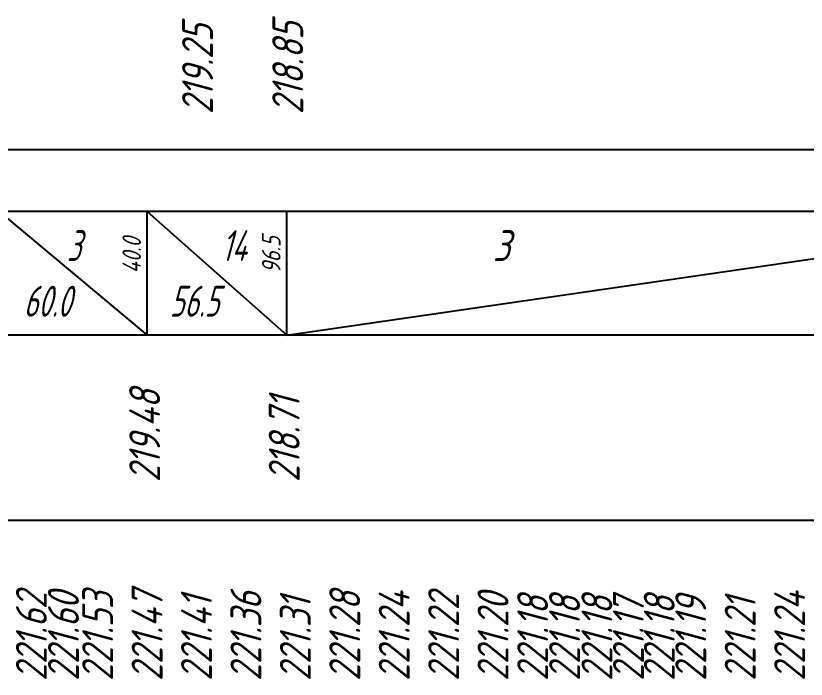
# Model space of a CAD drawing. Extents: x 2172 to 5772, y -842 to -248.
# Drawn here: x 2384.6 to 2448.6, y -720.3 to -666.6 of the extents above; entities that cross this region are included whole.
import ezdxf

# ---------------------------------------------------------------- set-up
doc = ezdxf.new("R2010")
doc.units = 0
doc.header["$MEASUREMENT"] = 0
doc.linetypes.add('TP0', pattern=[0])
doc.layers.get('0').update_dxf_attribs({"linetype": 'CONTINUOUS'})
for name, color, linetype in [('КРАСНЫЕ_ОТМЕТКИ', 1, 'CONTINUOUS'), ('ОТМЕТКИ_КЮВЕТОВ', 7, 'CONTINUOUS'), ('ЧЕРНЫЕ_ОТМЕТКИ', 7, 'CONTINUOUS')]:
    doc.layers.add(name, color=color, linetype=linetype)
doc.styles.add('ГОСТ', font='gost.TTF', dxfattribs={"oblique": 15, "height": 1})

msp = doc.modelspace()

# ---------------------------------------------------------------- linework, layer by layer
at = {"linetype": 'TP0'}
for p, q in [((3107.228, -677.478), (2267.228, -677.478)), ((3107.228, -692.478), (2267.228, -692.478)), ((3107.228, -707.478), (2267.228, -707.478))]:
    msp.add_line(p, q, dxfattribs=at)
msp.add_line((3107.228, -682.478), (2267.228, -682.478))
at = {"layer": 'ОТМЕТКИ_КЮВЕТОВ'}
for p, q in [((2383.228, -682.478), (2395.236, -692.478)), ((2395.236, -692.478), (2395.236, -682.478)), ((2395.236, -682.478), (2406.528, -692.478)), ((2406.528, -692.478), (2406.528, -682.478)), ((2406.528, -692.478), (2475.228, -682.478))]:
    msp.add_line(p, q, dxfattribs=at)

# ---------------------------------------------------------------- texts
at = {"layer": 'КРАСНЫЕ_ОТМЕТКИ', "style": 'ГОСТ', "oblique": 15}
for s, p in [('221.62', (2387.116, -720.478)), ('221.60', (2389.712, -720.478)), ('221.53', (2392.478, -720.478)), ('221.47', (2396.478, -720.478)), ('221.36', (2404.478, -720.478)), ('221.28', (2412.478, -720.478)), ('221.24', (2416.478, -720.478)), ('221.22', (2420.478, -720.478)), ('221.20', (2424.478, -720.478)), ('221.24', (2448.478, -720.478)), ('221.41', (2400.478, -720.478)), ('221.31', (2408.478, -720.478)), ('221.18', (2427.686, -720.478)), ('221.18', (2430.268, -720.478)), ('221.18', (2432.885, -720.478)), ('221.17', (2435.433, -720.478)), ('221.18', (2437.93, -720.478)), ('221.19', (2440.478, -720.478)), ('221.21', (2444.478, -720.478))]:
    msp.add_text(s, height=2.5, rotation=90, dxfattribs=at).set_placement(p)
at = {"layer": 'ОТМЕТКИ_КЮВЕТОВ', "style": 'ГОСТ', "oblique": 15, "width": 0.8}
for s, p in [('3', (2388.734, -686.478)), ('14', (2401.257, -686.478)), ('60.0', (2385.23, -690.978)), ('56.5', (2397.059, -690.978))]:
    msp.add_text(s, height=2.5, dxfattribs=at).set_placement(p)
at = {"layer": 'ОТМЕТКИ_КЮВЕТОВ', "style": 'ГОСТ', "oblique": 15}
for s, p in [('40.0', (2394.736, -687.478)), ('96.5', (2406.028, -687.478))]:
    msp.add_text(s, height=1.5, rotation=90, dxfattribs=at).set_placement(p)
msp.add_text('3', height=2.5, dxfattribs=at).set_placement((2423.203, -686.478))
at = {"layer": 'ЧЕРНЫЕ_ОТМЕТКИ', "style": 'ГОСТ', "oblique": 15}
for s, p in [('219.25', (2400.565, -674.588)), ('218.85', (2407.865, -674.588)), ('219.48', (2396.284, -704.383)), ('218.71', (2407.576, -704.383))]:
    msp.add_text(s, height=2.5, rotation=90, dxfattribs=at).set_placement(p)

doc.saveas('drawing.dxf')
